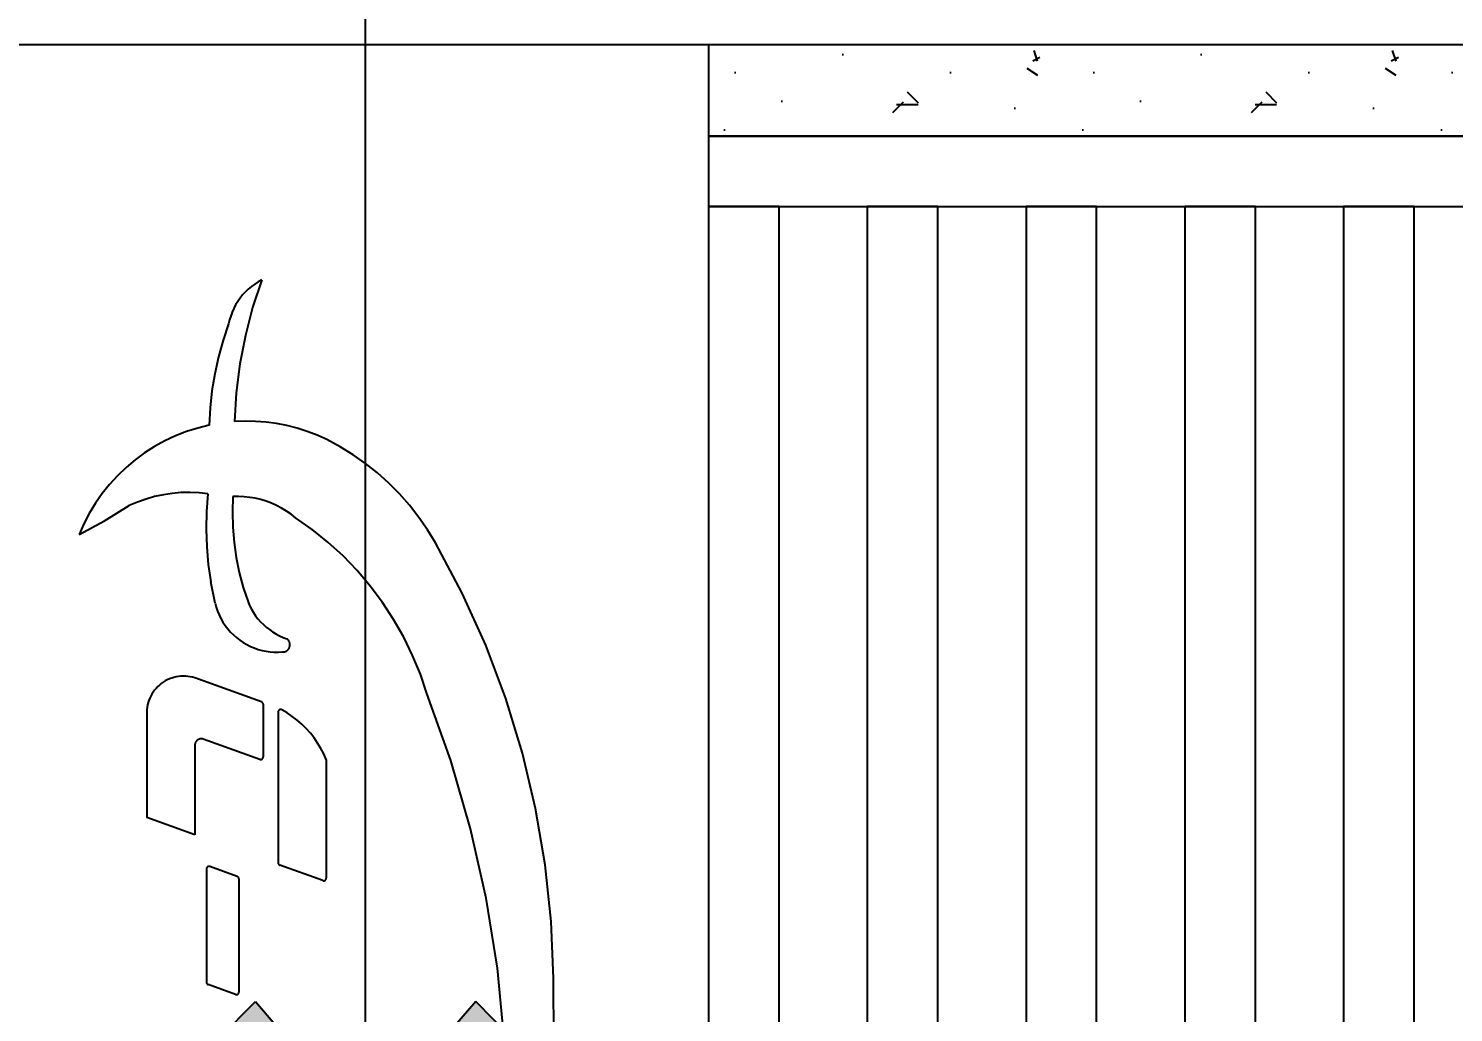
# Model space of a CAD drawing. Header units: millimetres. Extents: x 5625199 to 7433318, y -3316392 to -2552493.
# Drawn here: x 5955360 to 5956168, y -2674419 to -2673862 of the extents above; entities that cross this region are included whole.
import ezdxf

# ---------------------------------------------------------------- set-up
doc = ezdxf.new("R2010")
doc.units = ezdxf.units.MM
doc.header["$PDMODE"] = 35
doc.header["$PDSIZE"] = -10
doc.layers.add('155', color=155, linetype='Continuous')
doc.layers.add('PL-固定家具', color=155, linetype='Continuous')
doc.styles.add('标注-尺寸', font='simplex.shx', dxfattribs={"width": 0.7})
doc.dimstyles.new('副本 100', dxfattribs={"dimscale": 0.8, "dimtxt": 180, "dimasz": 70, "dimexe": 80, "dimexo": 100, "dimgap": 30, "dimtad": 1, "dimdec": 0, "dimrnd": 5, "dimdsep": 46, "dimtxsty": '标注-尺寸', "dimblk": 'ARCHTICK', "dimcen": 0.2, "dimdle": 5, "dimclrd": 8, "dimclre": 8, "dimclrt": 2, "dimadec": 0, "dimazin": 0, "dimtfac": 1, "dimtdec": 0, "dimtmove": 2, "dimatfit": 3, "dimldrblk": 'ccccc', "dimfxl": 300, "dimfxlon": 1, "dimtolj": 1, "dimtzin": 0, "dimarcsym": 0})

# ---------------------------------------------------------------- blocks, each defined once
blk = doc.blocks.new('G$C6A503C8D')
for p, q in [((794.89, 269), (802.75, 254.54)), ((801.01, 266.3), (794.89, 269)), ((806.93, 263.2), (801.01, 266.3)), ((812.64, 259.72), (806.93, 263.2)), ((818.11, 255.88), (812.64, 259.72)), ((802.75, 254.54), (811.37, 240.52)), ((823.33, 251.7), (818.11, 255.88)), ((828.25, 247.18), (823.33, 251.7)), ((832.88, 242.35), (828.25, 247.18)), ((837.18, 237.23), (832.88, 242.35)), ((813.36, 235.85), (811.37, 240.52)), ((815.05, 231.06), (813.36, 235.85)), ((841.14, 231.84), (837.18, 237.23)), ((624.86, 203.39), (634.65, 230.66)), ((695.76, 230.66), (634.65, 230.66)), ((697.09, 230.49), (695.76, 230.66)), ((698.4, 230.24), (697.09, 230.49)), ((699.69, 229.9), (698.4, 230.24)), ((700.96, 229.48), (699.69, 229.9)), ((702.2, 228.98), (700.96, 229.48)), ((703.4, 228.4), (702.2, 228.98)), ((704.57, 227.75), (703.4, 228.4)), ((705.69, 227.02), (704.57, 227.75)), ((706.76, 226.23), (705.69, 227.02)), ((707.78, 225.36), (706.76, 226.23)), ((816.43, 226.18), (815.05, 231.06)), ((817.5, 221.21), (816.43, 226.18)), ((844.74, 226.21), (841.14, 231.84)), ((847.96, 220.35), (844.74, 226.21)), ((708.74, 224.44), (707.78, 225.36)), ((709.64, 223.45), (708.74, 224.44)), ((710.48, 222.41), (709.64, 223.45)), ((711.25, 221.31), (710.48, 222.41)), ((711.95, 220.17), (711.25, 221.31)), ((712.57, 218.99), (711.95, 220.17)), ((713.11, 217.77), (712.57, 218.99)), ((818.26, 216.19), (817.5, 221.21)), ((850.8, 214.3), (847.96, 220.35)), ((713.58, 216.52), (713.11, 217.77)), ((713.97, 215.24), (713.58, 216.52)), ((714.27, 213.94), (713.97, 215.24)), ((714.49, 212.62), (714.27, 213.94)), ((714.63, 211.3), (714.49, 212.62)), ((714.68, 209.96), (714.63, 211.3)), ((818.7, 211.14), (818.26, 216.19)), ((818.81, 206.06), (818.7, 211.14)), ((853.24, 208.08), (850.8, 214.3)), ((675.92, 203.39), (624.86, 203.39)), ((676.16, 203.35), (675.92, 203.39)), ((676.39, 203.29), (676.16, 203.35)), ((676.62, 203.23), (676.39, 203.29)), ((676.85, 203.14), (676.62, 203.23)), ((677.06, 203.05), (676.85, 203.14)), ((677.28, 202.94), (677.06, 203.05)), ((677.48, 202.81), (677.28, 202.94)), ((677.68, 202.68), (677.48, 202.81)), ((677.86, 202.53), (677.68, 202.68)), ((678.04, 202.37), (677.86, 202.53)), ((678.21, 202.2), (678.04, 202.37)), ((678.36, 202.01), (678.21, 202.2)), ((678.51, 201.82), (678.36, 202.01)), ((700.11, 165.62), (713.66, 203.39)), ((713.66, 203.39), (714.03, 204.67)), ((714.03, 204.67), (714.32, 205.97)), ((714.32, 205.97), (714.52, 207.29)), ((714.52, 207.29), (714.64, 208.62)), ((714.64, 208.62), (714.68, 209.96)), ((818.61, 200.99), (818.81, 206.06)), ((855.27, 201.71), (853.24, 208.08)), ((534.3, 180.29), (539.91, 195.92)), ((539.94, 196), (539.91, 195.92)), ((539.98, 196.08), (539.94, 196)), ((540.02, 196.16), (539.98, 196.08)), ((540.07, 196.24), (540.02, 196.16)), ((540.13, 196.32), (540.07, 196.24)), ((540.19, 196.39), (540.13, 196.32)), ((540.25, 196.45), (540.19, 196.39)), ((540.32, 196.52), (540.25, 196.45)), ((540.39, 196.57), (540.32, 196.52)), ((540.47, 196.63), (540.39, 196.57)), ((540.54, 196.67), (540.47, 196.63)), ((540.63, 196.72), (540.54, 196.67)), ((540.71, 196.75), (540.63, 196.72)), ((540.8, 196.79), (540.71, 196.75)), ((540.88, 196.81), (540.8, 196.79)), ((540.97, 196.83), (540.88, 196.81)), ((541.06, 196.85), (540.97, 196.83)), ((541.16, 196.86), (541.06, 196.85)), ((541.25, 196.86), (541.16, 196.86)), ((605.41, 196.86), (541.25, 196.86)), ((601.15, 179.33), (606.75, 194.95)), ((605.5, 196.86), (605.41, 196.86)), ((605.59, 196.85), (605.5, 196.86)), ((605.68, 196.83), (605.59, 196.85)), ((605.77, 196.81), (605.68, 196.83)), ((605.86, 196.79), (605.77, 196.81)), ((605.95, 196.76), (605.86, 196.79)), ((606.03, 196.72), (605.95, 196.76)), ((606.11, 196.68), (606.03, 196.72)), ((606.19, 196.63), (606.11, 196.68)), ((606.26, 196.58), (606.19, 196.63)), ((606.33, 196.52), (606.26, 196.58)), ((606.4, 196.46), (606.33, 196.52)), ((606.46, 196.4), (606.4, 196.46)), ((606.52, 196.33), (606.46, 196.4)), ((606.58, 196.25), (606.52, 196.33)), ((606.63, 196.18), (606.58, 196.25)), ((606.67, 196.1), (606.63, 196.18)), ((606.71, 196.02), (606.67, 196.1)), ((606.75, 195.93), (606.71, 196.02)), ((606.78, 195.85), (606.75, 195.93)), ((606.75, 194.95), (606.78, 195.04)), ((606.8, 195.76), (606.78, 195.85)), ((606.78, 195.04), (606.8, 195.13)), ((606.82, 195.67), (606.8, 195.76)), ((606.8, 195.13), (606.82, 195.22)), ((606.83, 195.58), (606.82, 195.67)), ((606.82, 195.22), (606.83, 195.31)), ((606.84, 195.49), (606.83, 195.58)), ((606.83, 195.31), (606.84, 195.4)), ((606.84, 195.4), (606.84, 195.49)), ((667.54, 166.59), (679.04, 198.63)), ((678.64, 201.62), (678.51, 201.82)), ((678.76, 201.42), (678.64, 201.62)), ((678.86, 201.2), (678.76, 201.42)), ((678.95, 200.98), (678.86, 201.2)), ((679.03, 200.75), (678.95, 200.98)), ((679.09, 200.52), (679.03, 200.75)), ((679.04, 198.63), (679.1, 198.86)), ((679.14, 200.29), (679.09, 200.52)), ((679.1, 198.86), (679.14, 199.1)), ((679.17, 200.05), (679.14, 200.29)), ((679.14, 199.1), (679.17, 199.33)), ((679.19, 199.81), (679.17, 200.05)), ((679.17, 199.33), (679.19, 199.57)), ((679.19, 199.57), (679.19, 199.81)), ((755.98, 191.9), (768.1, 194.36)), ((778.03, 195.8), (768.1, 194.36)), ((788.02, 196.68), (778.03, 195.8)), ((798.05, 197), (788.02, 196.68)), ((808.08, 196.75), (798.05, 197)), ((818.08, 195.94), (808.08, 196.75)), ((818.08, 195.94), (818.61, 200.99)), ((856.88, 195.22), (855.27, 201.71)), ((866.65, 194.74), (856.88, 195.22)), ((876.38, 193.72), (866.65, 194.74)), ((743.31, 186.15), (741.45, 184.73)), ((745.25, 187.45), (743.31, 186.15)), ((747.27, 188.61), (745.25, 187.45)), ((749.36, 189.64), (747.27, 188.61)), ((751.52, 190.54), (749.36, 189.64)), ((753.73, 191.29), (751.52, 190.54)), ((755.98, 191.9), (753.73, 191.29)), ((886.04, 192.15), (876.38, 193.72)), ((895.59, 190.04), (886.04, 192.15)), ((905.01, 187.41), (895.59, 190.04)), ((914.27, 184.25), (905.01, 187.41)), ((534.22, 179.94), (534.21, 179.85)), ((534.21, 179.85), (534.21, 179.75)), ((534.21, 179.75), (534.22, 179.66)), ((534.23, 180.03), (534.22, 179.94)), ((534.22, 179.66), (534.23, 179.57)), ((534.25, 180.12), (534.23, 180.03)), ((534.23, 179.57), (534.25, 179.48)), ((534.27, 180.2), (534.25, 180.12)), ((534.25, 179.48), (534.27, 179.4)), ((534.3, 180.29), (534.27, 180.2)), ((534.27, 179.4), (534.3, 179.31)), ((534.3, 179.31), (534.34, 179.23)), ((534.34, 179.23), (534.38, 179.14)), ((534.38, 179.14), (534.42, 179.06)), ((534.42, 179.06), (534.47, 178.99)), ((534.47, 178.99), (534.53, 178.92)), ((534.53, 178.92), (534.59, 178.85)), ((534.59, 178.85), (534.65, 178.78)), ((534.65, 178.78), (534.72, 178.72)), ((534.72, 178.72), (534.79, 178.66)), ((534.79, 178.66), (534.86, 178.61)), ((534.86, 178.61), (534.94, 178.57)), ((534.94, 178.57), (535.02, 178.52)), ((535.02, 178.52), (535.11, 178.49)), ((535.11, 178.49), (535.19, 178.46)), ((535.19, 178.46), (535.28, 178.43)), ((535.28, 178.43), (535.37, 178.41)), ((535.37, 178.41), (535.46, 178.39)), ((535.46, 178.39), (535.55, 178.39)), ((535.55, 178.39), (535.64, 178.38)), ((599.8, 178.38), (535.64, 178.38)), ((599.8, 178.38), (599.9, 178.39)), ((599.9, 178.39), (599.99, 178.39)), ((599.99, 178.39), (600.08, 178.41)), ((600.08, 178.41), (600.17, 178.43)), ((600.17, 178.43), (600.26, 178.46)), ((600.26, 178.46), (600.34, 178.49)), ((600.34, 178.49), (600.43, 178.53)), ((600.43, 178.53), (600.51, 178.57)), ((600.51, 178.57), (600.59, 178.62)), ((600.59, 178.62), (600.66, 178.67)), ((600.66, 178.67), (600.73, 178.73)), ((600.73, 178.73), (600.8, 178.79)), ((600.8, 178.79), (600.86, 178.86)), ((600.86, 178.86), (600.92, 178.93)), ((600.92, 178.93), (600.98, 179)), ((600.98, 179), (601.03, 179.08)), ((601.03, 179.08), (601.07, 179.16)), ((601.07, 179.16), (601.11, 179.24)), ((601.11, 179.24), (601.15, 179.33)), ((735.07, 177.96), (733.76, 176.02)), ((736.5, 179.8), (735.07, 177.96)), ((738.04, 181.55), (736.5, 179.8)), ((739.69, 183.2), (738.04, 181.55)), ((741.45, 184.73), (739.69, 183.2)), ((773.36, 178.17), (764.97, 175.95)), ((781.86, 179.9), (773.36, 178.17)), ((790.45, 181.14), (781.86, 179.9)), ((799.1, 181.87), (790.45, 181.14)), ((807.77, 182.1), (799.1, 181.87)), ((816.45, 181.83), (807.77, 182.1)), ((816.36, 175.44), (816.5, 178.63)), ((816.5, 178.63), (816.45, 181.83)), ((859.15, 174.94), (858.9, 180.92)), ((875.3, 179.9), (858.9, 180.92)), ((891.59, 177.85), (875.3, 179.9)), ((907.72, 174.75), (891.59, 177.85)), ((916.52, 183.73), (914.27, 184.25)), ((918.73, 183.07), (916.52, 183.73)), ((920.89, 182.27), (918.73, 183.07)), ((922.99, 181.33), (920.89, 182.27)), ((925.03, 180.26), (922.99, 181.33)), ((927, 179.06), (925.03, 180.26)), ((928.89, 177.73), (927, 179.06)), ((930.69, 176.29), (928.89, 177.73)), ((730.64, 169.77), (729.87, 167.56)), ((731.54, 171.92), (730.64, 169.77)), ((732.59, 174), (731.54, 171.92)), ((733.76, 176.02), (732.59, 174)), ((750.79, 170.2), (748.94, 168.95)), ((752.7, 171.34), (750.79, 170.2)), ((754.69, 172.35), (752.7, 171.34)), ((756.73, 173.24), (754.69, 172.35)), ((764.97, 175.95), (756.73, 173.24)), ((815.47, 169.11), (816.01, 172.26)), ((816.01, 172.26), (816.36, 175.44)), ((859.05, 168.96), (859.15, 174.94)), ((923.62, 170.64), (907.72, 174.75)), ((939.22, 165.51), (923.62, 170.64)), ((932.39, 174.73), (930.69, 176.29)), ((933.99, 173.07), (932.39, 174.73)), ((935.48, 171.31), (933.99, 173.07)), ((936.85, 169.46), (935.48, 171.31)), ((667.47, 166.32), (667.46, 166.23)), ((667.46, 166.23), (667.46, 166.14)), ((667.46, 166.14), (667.46, 166.05)), ((667.46, 166.05), (667.46, 165.96)), ((667.46, 165.96), (667.48, 165.87)), ((667.49, 166.41), (667.47, 166.32)), ((667.48, 165.87), (667.49, 165.78)), ((667.51, 166.5), (667.49, 166.41)), ((667.49, 165.78), (667.52, 165.69)), ((667.54, 166.59), (667.51, 166.5)), ((667.52, 165.69), (667.55, 165.61)), ((667.55, 165.61), (667.58, 165.52)), ((667.58, 165.52), (667.62, 165.44)), ((667.62, 165.44), (667.67, 165.36)), ((667.67, 165.36), (667.72, 165.28)), ((667.72, 165.28), (667.77, 165.21)), ((667.77, 165.21), (667.83, 165.14)), ((667.83, 165.14), (667.89, 165.08)), ((667.89, 165.08), (667.96, 165.02)), ((667.96, 165.02), (668.03, 164.96)), ((668.03, 164.96), (668.11, 164.91)), ((668.11, 164.91), (668.19, 164.86)), ((668.19, 164.86), (668.27, 164.82)), ((668.27, 164.82), (668.35, 164.78)), ((668.35, 164.78), (668.43, 164.75)), ((668.43, 164.75), (668.52, 164.73)), ((668.52, 164.73), (668.61, 164.7)), ((668.61, 164.7), (668.7, 164.69)), ((668.7, 164.69), (668.79, 164.68)), ((668.79, 164.68), (668.88, 164.68)), ((698.77, 164.68), (668.88, 164.68)), ((698.77, 164.68), (698.86, 164.68)), ((698.86, 164.68), (698.95, 164.69)), ((698.95, 164.69), (699.04, 164.71)), ((699.04, 164.71), (699.13, 164.73)), ((699.13, 164.73), (699.22, 164.75)), ((699.22, 164.75), (699.3, 164.78)), ((699.3, 164.78), (699.39, 164.82)), ((699.39, 164.82), (699.47, 164.86)), ((699.47, 164.86), (699.55, 164.91)), ((699.55, 164.91), (699.62, 164.97)), ((699.62, 164.97), (699.69, 165.02)), ((699.69, 165.02), (699.76, 165.09)), ((699.76, 165.09), (699.83, 165.15)), ((699.83, 165.15), (699.89, 165.22)), ((699.89, 165.22), (699.94, 165.3)), ((699.94, 165.3), (699.99, 165.37)), ((699.99, 165.37), (700.03, 165.45)), ((700.03, 165.45), (700.07, 165.54)), ((700.07, 165.54), (700.11, 165.62)), ((728.78, 163.03), (728.46, 160.71)), ((729.25, 165.31), (728.78, 163.03)), ((729.87, 167.56), (729.25, 165.31)), ((742.43, 162.9), (741.05, 161.15)), ((743.92, 164.56), (742.43, 162.9)), ((745.5, 166.13), (743.92, 164.56)), ((747.18, 167.59), (745.5, 166.13)), ((748.94, 168.95), (747.18, 167.59)), ((812.68, 159.95), (813.8, 162.94)), ((813.8, 162.94), (814.73, 166)), ((814.73, 166), (815.47, 169.11)), ((857.8, 157.06), (858.6, 162.99)), ((858.6, 162.99), (859.05, 168.96)), ((938.1, 167.52), (936.85, 169.46)), ((939.22, 165.51), (938.1, 167.52)), ((598.81, 130.83), (607.58, 155.26)), ((607.62, 155.34), (607.58, 155.26)), ((607.65, 155.42), (607.62, 155.34)), ((607.7, 155.5), (607.65, 155.42)), ((607.75, 155.58), (607.7, 155.5)), ((607.8, 155.66), (607.75, 155.58)), ((607.86, 155.73), (607.8, 155.66)), ((607.93, 155.79), (607.86, 155.73)), ((607.99, 155.86), (607.93, 155.79)), ((608.07, 155.91), (607.99, 155.86)), ((608.14, 155.97), (608.07, 155.91)), ((608.22, 156.01), (608.14, 155.97)), ((608.3, 156.06), (608.22, 156.01)), ((608.39, 156.09), (608.3, 156.06)), ((608.47, 156.13), (608.39, 156.09)), ((608.56, 156.15), (608.47, 156.13)), ((608.65, 156.17), (608.56, 156.15)), ((608.74, 156.19), (608.65, 156.17)), ((608.83, 156.2), (608.74, 156.19)), ((608.92, 156.2), (608.83, 156.2)), ((694.38, 156.2), (608.92, 156.2)), ((693.86, 151.07), (695.63, 154.09)), ((694.47, 156.2), (694.38, 156.2)), ((694.56, 156.19), (694.47, 156.2)), ((694.65, 156.17), (694.56, 156.19)), ((694.74, 156.15), (694.65, 156.17)), ((694.83, 156.13), (694.74, 156.15)), ((694.92, 156.09), (694.83, 156.13)), ((695, 156.06), (694.92, 156.09)), ((695.08, 156.01), (695, 156.06)), ((695.16, 155.97), (695.08, 156.01)), ((695.24, 155.91), (695.16, 155.97)), ((695.31, 155.85), (695.24, 155.91)), ((695.38, 155.79), (695.31, 155.85)), ((695.44, 155.72), (695.38, 155.79)), ((695.5, 155.65), (695.44, 155.72)), ((695.56, 155.58), (695.5, 155.65)), ((695.61, 155.5), (695.56, 155.58)), ((695.65, 155.42), (695.61, 155.5)), ((695.63, 154.09), (695.67, 154.17)), ((695.69, 155.34), (695.65, 155.42)), ((695.67, 154.17), (695.71, 154.26)), ((695.72, 155.25), (695.69, 155.34)), ((695.71, 154.26), (695.74, 154.34)), ((695.75, 155.16), (695.72, 155.25)), ((695.74, 154.34), (695.76, 154.43)), ((695.77, 155.07), (695.75, 155.16)), ((695.76, 154.43), (695.78, 154.52)), ((695.79, 154.98), (695.77, 155.07)), ((695.78, 154.52), (695.8, 154.62)), ((695.8, 154.89), (695.79, 154.98)), ((695.81, 154.8), (695.8, 154.89)), ((695.8, 154.71), (695.81, 154.8)), ((695.8, 154.62), (695.8, 154.71)), ((728.28, 158.39), (728.26, 156.05)), ((728.26, 156.05), (728.39, 153.72)), ((728.46, 160.71), (728.28, 158.39)), ((728.39, 153.72), (728.39, 153.46)), ((737.59, 155.45), (736.67, 153.41)), ((738.63, 157.42), (737.59, 155.45)), ((739.78, 159.32), (738.63, 157.42)), ((741.05, 161.15), (739.78, 159.32)), ((808.24, 151.47), (809.89, 154.2)), ((809.89, 154.2), (811.38, 157.03)), ((811.38, 157.03), (812.68, 159.95)), ((856.66, 151.19), (857.8, 157.06)), ((687.46, 142.75), (689.77, 145.39)), ((689.77, 145.39), (691.9, 148.17)), ((691.9, 148.17), (693.86, 151.07)), ((728.39, 153.46), (728.4, 153.19)), ((728.4, 153.19), (728.43, 152.93)), ((728.43, 152.93), (728.48, 152.67)), ((728.48, 152.67), (728.55, 152.41)), ((728.55, 152.41), (728.63, 152.15)), ((728.63, 152.15), (728.73, 151.91)), ((728.73, 151.91), (728.84, 151.67)), ((728.84, 151.67), (728.97, 151.44)), ((728.97, 151.44), (729.12, 151.21)), ((729.12, 151.21), (729.28, 151)), ((729.28, 151), (729.45, 150.8)), ((729.45, 150.8), (729.64, 150.61)), ((729.64, 150.61), (729.83, 150.43)), ((729.83, 150.43), (730.04, 150.26)), ((730.04, 150.26), (730.26, 150.11)), ((730.26, 150.11), (730.49, 149.98)), ((730.49, 149.98), (730.73, 149.86)), ((730.73, 149.86), (730.97, 149.75)), ((730.97, 149.75), (731.22, 149.66)), ((731.22, 149.66), (731.48, 149.59)), ((731.48, 149.59), (731.74, 149.53)), ((731.74, 149.53), (732, 149.49)), ((732, 149.49), (732.27, 149.47)), ((732.27, 149.47), (732.53, 149.47)), ((732.53, 149.47), (732.8, 149.48)), ((732.8, 149.48), (733.06, 149.51)), ((733.06, 149.51), (733.32, 149.56)), ((733.32, 149.56), (733.58, 149.62)), ((733.58, 149.62), (733.84, 149.71)), ((733.84, 149.71), (734.08, 149.8)), ((734.08, 149.8), (734.32, 149.92)), ((734.32, 149.92), (734.56, 150.05)), ((734.56, 150.05), (734.78, 150.19)), ((734.78, 150.19), (734.99, 150.35)), ((734.99, 150.35), (735.2, 150.52)), ((735.2, 150.52), (735.39, 150.71)), ((735.39, 150.71), (735.57, 150.9)), ((735.57, 150.9), (735.73, 151.11)), ((735.73, 151.11), (735.88, 151.33)), ((736.67, 153.41), (735.88, 151.33)), ((797.79, 136.91), (804.43, 146.34)), ((804.43, 146.34), (806.41, 148.84)), ((806.41, 148.84), (808.24, 151.47)), ((853.36, 139.69), (855.18, 145.39)), ((855.18, 145.39), (856.66, 151.19)), ((679.64, 135.76), (682.39, 137.92)), ((682.39, 137.92), (685, 140.26)), ((685, 140.26), (687.46, 142.75)), ((851.22, 134.1), (853.36, 139.69)), ((598.74, 130.47), (598.73, 130.38)), ((598.73, 130.38), (598.73, 130.29)), ((598.73, 130.29), (598.74, 130.2)), ((598.75, 130.56), (598.74, 130.47)), ((598.74, 130.2), (598.75, 130.11)), ((598.76, 130.65), (598.75, 130.56)), ((598.75, 130.11), (598.77, 130.02)), ((598.79, 130.74), (598.76, 130.65)), ((598.77, 130.02), (598.79, 129.93)), ((598.81, 130.83), (598.79, 130.74)), ((598.79, 129.93), (598.82, 129.85)), ((598.82, 129.85), (598.85, 129.76)), ((598.85, 129.76), (598.89, 129.68)), ((598.89, 129.68), (598.94, 129.6)), ((598.94, 129.6), (598.99, 129.53)), ((598.99, 129.53), (599.04, 129.45)), ((599.04, 129.45), (599.1, 129.38)), ((599.1, 129.38), (599.17, 129.32)), ((599.17, 129.32), (599.23, 129.26)), ((599.23, 129.26), (599.31, 129.2)), ((667.45, 128.92), (670.65, 130.34)), ((670.65, 130.34), (673.76, 131.96)), ((673.76, 131.96), (676.76, 133.77)), ((676.76, 133.77), (679.64, 135.76)), ((790.57, 127.92), (797.79, 136.91)), ((848.75, 128.65), (851.22, 134.1)), ((599.31, 129.2), (599.38, 129.15)), ((599.38, 129.15), (599.46, 129.1)), ((599.46, 129.1), (599.54, 129.06)), ((599.54, 129.06), (599.62, 129.02)), ((599.62, 129.02), (599.71, 128.99)), ((599.71, 128.99), (599.8, 128.97)), ((599.8, 128.97), (599.88, 128.95)), ((599.88, 128.95), (599.97, 128.93)), ((599.97, 128.93), (600.07, 128.92)), ((600.07, 128.92), (600.16, 128.92)), ((667.45, 128.92), (600.16, 128.92)), ((782.79, 119.41), (790.57, 127.92)), ((844.69, 121.03), (848.75, 128.65)), ((774.5, 111.4), (782.79, 119.41)), ((835.24, 106.61), (840.18, 113.68)), ((840.18, 113.68), (844.69, 121.03)), ((765.72, 103.92), (774.5, 111.4)), ((829.88, 99.85), (835.24, 106.61)), ((746.84, 90.7), (756.49, 97.01)), ((756.49, 97.01), (765.72, 103.92)), ((824.12, 93.42), (829.88, 99.85)), ((736.81, 85.01), (746.84, 90.7)), ((817.99, 87.35), (824.12, 93.42)), ((726.44, 79.96), (736.81, 85.01)), ((804.68, 76.37), (811.5, 81.66)), ((811.5, 81.66), (817.99, 87.35)), ((704.86, 71.86), (715.78, 75.57)), ((715.78, 75.57), (726.44, 79.96)), ((797.56, 71.5), (804.68, 76.37)), ((666.94, 58.29), (704.86, 71.86)), ((761.65, 51.87), (790.16, 67.07)), ((790.16, 67.07), (797.56, 71.5)), ((628.25, 47.07), (666.94, 58.29)), ((732.22, 38.54), (761.65, 51.87)), ((588.94, 38.27), (628.25, 47.07)), ((549.17, 31.9), (588.94, 38.27)), ((701.99, 27.12), (732.22, 38.54)), ((509.08, 27.99), (549.17, 31.9)), ((671.09, 17.67), (701.99, 27.12)), ((639.65, 10.22), (671.09, 17.67)), ((607.8, 4.8), (639.65, 10.22)), ((508.18, 0), (543.38, 0.15)), ((543.38, 0.15), (575.67, 1.44)), ((575.67, 1.44), (607.8, 4.8))]:
    blk.add_line(p, q)
blk = doc.blocks.new('_ArchTick')
at = {"color": 0, "linetype": 'ByBlock', "const_width": 0.4}
blk.add_lwpolyline([(-0.5, -0.5), (0.5, 0.5)], dxfattribs=at)
blk = doc.blocks.new('*D415')
at = {"layer": '155', "color": 8, "lineweight": -2, "ltscale": 500, "transparency": 16777216}
for p, q in [((5956899.63, -2676076.72), (5956899.63, -2673318.72)), ((5956659.63, -2673322.72), (5956963.63, -2673322.72)), ((5956659.63, -2676072.72), (5956963.63, -2676072.72))]:
    blk.add_line(p, q, dxfattribs=at)
at = {"layer": 'Defpoints', "color": 0, "transparency": 16777216}
for p in [(5955645.8, -2673322.72), (5956899.63, -2673322.72), (5956465.8, -2676072.72)]:
    blk.add_point(p, dxfattribs=at)
at = {"layer": '155', "color": 8, "linetype": 'ByBlock', "lineweight": -2, "transparency": 16777216, "xscale": 56, "yscale": 56, "zscale": 56}
for p, rotation in [((5956899.63, -2673322.72), 90), ((5956899.63, -2676072.72), 270)]:
    blk.add_blockref('_ArchTick', p, dxfattribs=dict(at, rotation=rotation))
at = {"layer": '155', "color": 2, "ltscale": 500, "transparency": 16777216, "insert": (5956803.63, -2674697.72), "char_height": 144, "attachment_point": 5, "rotation": 90, "style": '标注-尺寸'}
blk.add_mtext('\\A1;2750', dxfattribs=at)
blk = doc.blocks.new('ccccc')
h = blk.add_hatch(color=44)
h.dxf.hatch_style = 1
h.paths.add_polyline_path([(-1.713, -1.115), (-1.349, -1.475), (0, 0), (-1.349, 1.475), (-1.713, 1.115), (-0.424, 0)])
at = {"color": 44}
for p, q in [((-1.349, 1.475), (-1.713, 1.115)), ((0, 0), (-1.349, 1.475)), ((-1.713, 1.115), (-0.424, 0)), ((-0.424, 0), (-5.067, 0)), ((-1.713, -1.115), (-0.424, 0)), ((0, 0), (-1.349, -1.475)), ((-1.349, -1.475), (-1.713, -1.115))]:
    blk.add_line(p, q, dxfattribs=at)

msp = doc.modelspace()

# ---------------------------------------------------------------- hatches: boundary and pattern name
at = {"layer": '155', "ltscale": 500}
h = msp.add_hatch(dxfattribs=at)
h.set_pattern_fill('CONC', color=250, scale=8)
h.set_pattern_definition([(0, (273595.86, -417279.7), (0, 203.2), [0, -203.2]), (0, (273597.9, -417350.83), (0, 203.2), [0, -203.2]), (0, (273604, -417241.1), (0, 203.2), [0, -203.2]), (338.1986, (273498.33, -417304.09), (609.60005548, -203.19998181), [21.8852496, -1072.3802784]), (216.8699, (273518.65, -417312.22), (609.5999833, 406.40002505), [10.16, -1005.84]), (130.6013, (273510.52, -417318.315), (1016.000085595, -1219.19980049), [18.734024, -1854.677317]), (206.5651, (273443.465, -417342.7), (-203.1998289, -203.2002661), [4.543755, -449.8252624]), (326.3099, (273439.4, -417344.73), (406.39991014, -203.20027117), [7.326579, -725.321587]), (108.4349, (273445.497, -417348.795), (-203.19967553, 406.4000883), [6.4257936, -636.149096]), (225, (273573.51, -417363.02), (-3e-14, -203.200063), [8.620963, -278.7471184]), (0, (273567.42, -417369.12), (203.2, 203.2), [12.192, -191.008]), (135, (273579.61, -417369.12), (-203.200065, 1e-14), [8.62096, -278.7471184]), (251.5651, (273549.13, -417232.97), (203.199675, 406.40009185), [6.425792, -636.149096]), (0, (273547.1, -417239.07), (203.2, 203.2), [10.16, -193.04]), (143.1301, (273557.257, -417239.067), (-609.5999833, 406.40002505), [10.16, -1005.84]), (213.6901, (273441.43, -417230.94), (406.3999075, 203.2002694), [7.326576, -725.321587]), (341.5651, (273435.337, -417235.003), (-406.40009185, 203.199675), [12.851584, -629.7233024]), (126.8699, (273447.53, -417239.067), (406.40002505, -609.5999833), [10.16, -1005.84]), (0, (273500.36, -417239.07), (0, 203.2), [0, -203.2]), (0, (273445.5, -417291.9), (0, 203.2), [0, -203.2]), (0, (273502.4, -417367.08), (0, 203.2), [0, -203.2]), (0, (273557.26, -417304.1), (0, 203.2), [0, -203.2]), (0, (273498.33, -417269.55), (0, 203.2), [0, -203.2]), (0, (273453.62, -417263.45), (0, 203.2), [0, -203.2]), (0, (273471.91, -417275.64), (0, 203.2), [0, -203.2]), (0, (273463.78, -417324.41), (0, 203.2), [0, -203.2]), (0, (273415.02, -417316.28), (0, 203.2), [0, -203.2]), (0, (273417.05, -417269.55), (0, 203.2), [0, -203.2]), (0, (273410.95, -417224.84), (0, 203.2), [0, -203.2]), (0, (273473.94, -417216.72), (0, 203.2), [0, -203.2]), (0, (273518.65, -417208.59), (0, 203.2), [0, -203.2]), (0, (273589.77, -417216.72), (0, 203.2), [0, -203.2]), (0, (273541, -417279.7), (0, 203.2), [0, -203.2]), (0, (273520.68, -417243.13), (0, 203.2), [0, -203.2]), (0, (273536.94, -417340.67), (0, 203.2), [0, -203.2]), (0, (273475.98, -417350.83), (0, 203.2), [0, -203.2]), (0, (273536.94, -417395.53), (0, 203.2), [0, -203.2]), (0, (273469.88, -417383.34), (0, 203.2), [0, -203.2]), (0, (273404.86, -417389.44), (0, 203.2), [0, -203.2]), (0, (273429.24, -417399.6), (0, 203.2), [0, -203.2]), (0, (273431.27, -417371.15), (0, 203.2), [0, -203.2]), (0, (273567.42, -417403.66), (0, 203.2), [0, -203.2]), (0, (273591.8, -417320.35), (0, 203.2), [0, -203.2]), (0, (273581.64, -417259.39), (0, 203.2), [0, -203.2]), (0, (273488.17, -417405.7), (0, 203.2), [0, -203.2])])
h.paths.add_polyline_path([(5956545.8, -2673922.72), (5956545.8, -2673870.85), (5955745.8, -2673870.85), (5955745.8, -2673922.72), (5956465.8, -2673922.72), (5956505.8, -2673922.72)])

# ---------------------------------------------------------------- linework, layer by layer
msp.add_line((5951315.69, -2673870.85), (5956975.8, -2673870.85), dxfattribs=at)
at = {"layer": '155', "color": 4, "ltscale": 500}
msp.add_line((5955745.8, -2673870.85), (5955745.8, -2676072.72), dxfattribs=at)
at = {"layer": '155', "color": 5, "ltscale": 500}
msp.add_line((5955745.8, -2673922.72), (5956545.8, -2673922.72), dxfattribs=at)
at = {"layer": 'PL-固定家具', "color": 155, "ltscale": 500}
msp.add_lwpolyline([(5955745.8, -2673962.72), (5956465.8, -2673962.72), (5956465.8, -2673922.72), (5955745.8, -2673922.72)], dxfattribs=at)
at = {"layer": 'PL-固定家具', "color": 250, "ltscale": 500}
for points in [[(5955785.8, -2676072.72), (5955785.8, -2673962.72), (5955745.8, -2673962.72), (5955745.8, -2676072.72)], [(5955875.8, -2676072.72), (5955875.8, -2673962.72), (5955835.8, -2673962.72), (5955835.8, -2676072.72)], [(5955965.8, -2676072.72), (5955965.8, -2673962.72), (5955925.8, -2673962.72), (5955925.8, -2676072.72)], [(5956055.8, -2676072.72), (5956055.8, -2673962.72), (5956015.8, -2673962.72), (5956015.8, -2676072.72)], [(5956145.8, -2676072.72), (5956145.8, -2673962.72), (5956105.8, -2673962.72), (5956105.8, -2676072.72)]]:
    msp.add_lwpolyline(points, dxfattribs=at)

# ---------------------------------------------------------------- block references
at = {"layer": '155', "ltscale": 500, "rotation": 89.99999999999999}
msp.add_blockref('G$C6A503C8D', (5955658.06, -2674943.46), dxfattribs=at)

# ---------------------------------------------------------------- dimensions: what is measured, and where the dimension line sits
at = {"layer": '155', "ltscale": 500}
dim = msp.add_linear_dim(base=(5956899.63, -2673322.72), p1=(5956465.8, -2676072.72), p2=(5955645.8, -2673322.72), angle=90, dimstyle='副本 100', dxfattribs=at)
dim.commit()
dim.dimension.update_dxf_attribs({"geometry": '*D415', "text_midpoint": (5956803.63, -2674697.72)})

# ---------------------------------------------------------------- leaders
msp.add_leader([(5955551.44, -2674509.13), (5955551.44, -2672008.01), (5955876.92, -2672008.01)], dimstyle='副本 100', override={"dimgap": 30, "dimtad": 0}, dxfattribs=at)

doc.saveas('drawing.dxf')
